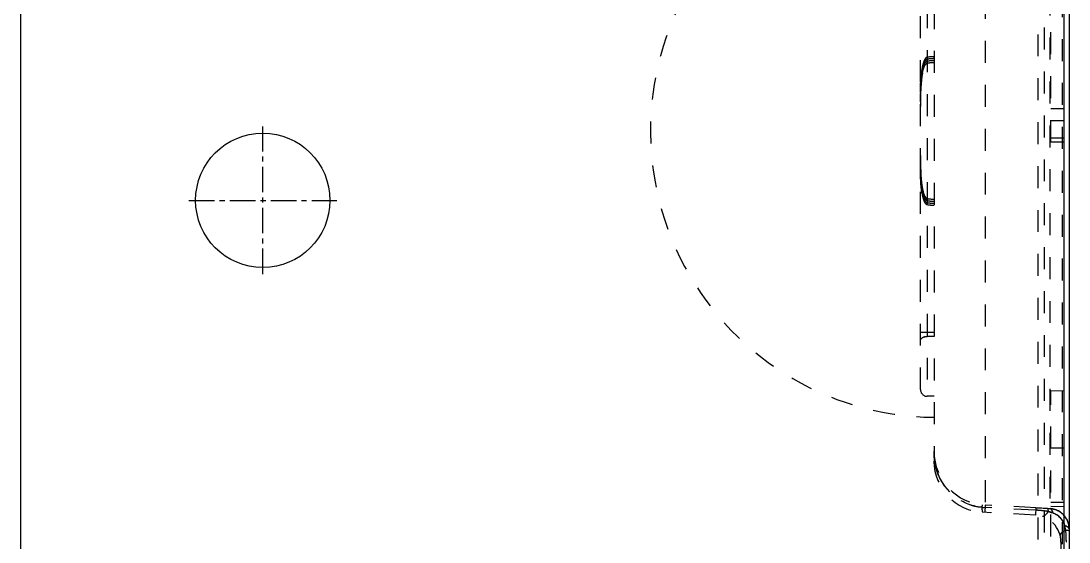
# Model space of a CAD drawing. Header units: millimetres. Extents: x -840 to 1682, y -9216 to -2117.
# Drawn here: x 165.7 to 243.7, y -6706.8 to -6668 of the extents above; entities that cross this region are included whole.
import ezdxf

# ---------------------------------------------------------------- set-up
doc = ezdxf.new("R2010")
doc.units = ezdxf.units.MM
doc.header["$LTSCALE"] = 16.335
doc.linetypes.add('CENTER', pattern=[0.6, 0.375, -0.075, 0.075, -0.075])
doc.linetypes.add('HIDDEN', pattern=[0.2, 0.1, -0.1])
doc.layers.get('0').update_dxf_attribs({"linetype": 'CONTINUOUS'})
doc.layers.add('DEFAULT_2', color=8, linetype='HIDDEN')

msp = doc.modelspace()

# ---------------------------------------------------------------- linework, layer by layer
at = {"color": 7, "linetype": 'Continuous'}
for p, q in [((165.698, -6788.357), (165.698, -6448.357)), ((243.348, -6788.357), (243.348, -6448.357)), ((243.702, -6503.749), (243.702, -6712.961))]:
    msp.add_line(p, q, dxfattribs=at)
at = {"color": 1, "linetype": 'CENTER', "ltscale": 0.310989}
for p, q in [((183.698, -6686.857), (183.698, -6675.857)), ((178.198, -6681.357), (189.198, -6681.357))]:
    msp.add_line(p, q, dxfattribs=at)
msp.add_circle((183.698, -6681.357), 5)
at = {"layer": 'DEFAULT_2', "color": 8, "linetype": 'HIDDEN'}
for p, q in [((241.39, -6502.393), (241.39, -6714.321)), ((241.875, -6501.891), (241.848, -6721.344)), ((243.225, -6713.463), (243.225, -6503.247)), ((242.273, -6512.431), (242.273, -6704.283)), ((237.461, -6512.683), (237.461, -6704.031)), ((233.652, -6516.697), (233.652, -6700.751)), ((233.149, -6650.591), (233.149, -6695.937)), ((232.647, -6695.434), (232.647, -6650.984)), ((242.348, -6677.026), (242.348, -6660.903)), ((243.348, -6674.554), (242.348, -6674.539)), ((243.348, -6675.437), (242.348, -6675.437)), ((243.348, -6676.728), (242.348, -6676.728)), ((243.348, -6677.026), (242.348, -6677.026)), ((232.647, -6691.155), (233.652, -6691.155)), ((233.652, -6691.478), (233.149, -6691.478)), ((243.348, -6695.557), (242.348, -6695.528)), ((242.348, -6709.627), (242.348, -6695.528)), ((233.652, -6695.937), (233.149, -6695.937)), ((243.348, -6699.804), (242.348, -6699.804)), ((237.461, -6704.031), (237.433, -6704.573)), ((241.213, -6704.409), (237.452, -6704.212)), ((241.222, -6704.228), (237.461, -6704.031)), ((241.222, -6704.228), (241.194, -6704.77)), ((242.095, -6704.274), (241.222, -6704.228)), ((241.222, -6704.228), (241.39, -6704.237)), ((241.39, -6704.237), (241.775, -6704.257)), ((241.775, -6704.257), (242.095, -6704.274)), ((242.095, -6704.274), (242.273, -6704.283)), ((243.348, -6703.839), (242.348, -6703.839)), ((243.348, -6704.165), (242.348, -6704.136)), ((241.194, -6704.77), (237.271, -6704.564)), ((243.099, -6706.777), (243.099, -6712.521))]:
    msp.add_line(p, q, dxfattribs=at)
for centre, radius, start, end in [((233.853, -6676.195), 21.306, 142.97241, 269.45947), ((233.853, -6676.195), 5.529, 92.08346, 97.31033), ((233.853, -6676.195), 5.384, 92.13942, 97.5077), ((237.743, -6672.406), 5.059, 169.9942, 171.96965), ((237.564, -6672.52), 4.872, 169.5388, 171.46486), ((236.463, -6672.457), 3.746, 166.9666, 169.31336), ((233.853, -6676.195), 5.235, 92.20026, 97.72238), ((233.853, -6676.195), 5.082, 92.26674, 97.95706), ((244.801, -6673.245), 12.149, 175.71597, 177.80335), ((244.322, -6673.036), 11.671, 176.31242, 177.43429), ((242.195, -6672.899), 9.54, 175.04945, 176.31434), ((241.704, -6673.021), 9.044, 174.43804, 175.66547), ((242.5, -6673.252), 9.839, 174.70022, 175.89441), ((241.553, -6673.007), 8.892, 174.32303, 175.56494), ((240.463, -6672.749), 7.801, 173.61589, 175.05261), ((241.549, -6673.168), 8.884, 174.08238, 175.27466), ((240.11, -6672.865), 7.442, 173.05421, 174.44097), ((240.699, -6673.084), 8.03, 173.35896, 174.70273), ((239.984, -6672.851), 7.315, 172.92755, 174.32588), ((240.442, -6673.219), 7.767, 172.38346, 174.83592), ((239.006, -6672.585), 6.334, 171.96072, 173.62099), ((239.997, -6673.007), 7.324, 172.73413, 174.08539), ((238.754, -6672.699), 6.076, 171.45565, 173.05916), ((239.203, -6672.909), 6.523, 171.81887, 173.36333), ((238.67, -6672.837), 5.986, 171.17245, 172.7391), ((238.707, -6672.995), 6.018, 171.06726, 172.58809), ((238.511, -6672.966), 5.82, 170.83059, 172.33191), ((237.913, -6672.723), 5.22, 169.98629, 171.82713), ((237.501, -6672.655), 4.803, 169.29854, 171.18147), ((237.537, -6672.81), 4.833, 169.25432, 171.07574), ((237.401, -6672.786), 4.695, 169.02842, 170.83932), ((256.029, -6673.327), 23.382, 179.26061, 180.01858), ((251.486, -6673.502), 18.838, 177.79952, 179.4291), ((250.652, -6673.258), 18.005, 178.42342, 179.25807), ((247.045, -6673.159), 14.397, 177.43319, 178.42524), ((247.927, -6673.773), 15.274, 176.77179, 177.63531), ((245.116, -6673.615), 12.457, 175.82012, 176.77204), ((242.95, -6673.456), 10.286, 174.77587, 175.82085), ((261.197, -6673.624), 28.551, 179.37187, 180.01811), ((261.259, -6673.624), 28.613, 179.38066, 180.01764), ((263.867, -6673.937), 31.22, 178.93671, 180.06221), ((269.384, -6673.96), 36.738, 179.49241, 180.01734), ((284.748, -6674.358), 52.102, 179.63318, 180.01534), ((258.331, -6673.86), 25.684, 178.76004, 179.49524), ((284.43, -6678.033), 51.783, 179.98389, 180.37889), ((269.404, -6678.43), 36.757, 179.98279, 180.50722), ((269.066, -6678.431), 36.42, 179.9811, 180.5339), ((261.314, -6678.766), 28.668, 179.98277, 180.6112), ((261.198, -6678.766), 28.551, 179.98189, 180.62806), ((256.061, -6679.063), 23.415, 179.98176, 180.73088), ((259.035, -6678.52), 26.388, 180.51054, 181.11174), ((258.149, -6678.532), 25.502, 180.53443, 181.24072), ((253.802, -6678.847), 21.155, 180.62865, 181.41075), ((250.525, -6679.134), 17.878, 180.73009, 181.64087), ((249.143, -6678.962), 16.494, 181.41098, 182.31057), ((246.789, -6679.24), 14.141, 181.64118, 182.66568), ((244.619, -6679.156), 11.966, 182.25622, 184.3812), ((244.086, -6679.366), 11.435, 182.66481, 183.81404), ((241.992, -6679.506), 9.336, 183.81232, 185.09858), ((241.706, -6679.369), 9.046, 184.3334, 185.5604), ((242.502, -6679.138), 9.84, 184.10432, 185.29899), ((242.464, -6678.97), 9.799, 183.87326, 186.06061), ((241.556, -6679.382), 8.895, 184.43313, 185.67444), ((241.546, -6679.222), 8.881, 184.72703, 185.9197), ((240.699, -6679.306), 8.03, 185.29648, 186.64079), ((240.112, -6679.525), 7.444, 185.55746, 186.9441), ((239.987, -6679.538), 7.318, 185.67157, 187.06961), ((239.995, -6679.383), 7.321, 185.9167, 187.26797), ((240.034, -6679.222), 7.355, 186.10875, 187.42055), ((239.203, -6679.48), 6.524, 186.63643, 188.18111), ((238.704, -6679.396), 6.015, 187.41577, 188.93591), ((238.755, -6679.69), 6.077, 186.93912, 188.54325), ((238.668, -6679.553), 5.984, 187.26303, 188.8289), ((237.913, -6679.667), 5.22, 188.17289, 190.01302), ((237.564, -6679.87), 4.872, 188.53398, 190.46239), ((237.882, -6679.522), 5.183, 188.40996, 190.1695), ((237.501, -6679.735), 4.803, 188.81995, 190.70042), ((237.536, -6679.58), 4.832, 188.92749, 190.74683), ((236.464, -6679.932), 3.747, 190.6857, 193.02818), ((236.502, -6679.777), 3.779, 190.73311, 192.99019), ((235.573, -6679.993), 2.826, 192.96376, 195.85625), ((233.853, -6676.195), 5.082, 262.04294, 267.73326), ((233.853, -6676.195), 5.235, 262.27762, 267.79974), ((233.853, -6676.195), 5.384, 262.4923, 267.86058), ((233.853, -6676.195), 5.529, 262.68967, 267.91654), ((233.149, -6695.434), 0.502, 180, 270), ((237.671, -6700.022), 4.015, 180.00144, 266.99996), ((237.471, -6700.751), 3.819, 180, 267), ((234.572, -6700.75), 0.92, 180.0442, 191.211), ((239.174, -6699.941), 5.529, 191.73174, 193.94037), ((237.677, -6700.274), 3.996, 194.47666, 200.60859), ((237.591, -6700.311), 3.901, 200.65103, 264.42485), ((237.744, -6698.641), 5.578, 264.53137, 266.99959), ((240.706, -6714.071), 9.675, 85.94744, 87.00034), ((240.73, -6713.769), 9.372, 83.44277, 85.96132), ((242.207, -6705.778), 1.492, 28.90722, 86.97821), ((241.089, -6706.777), 2.01, 0, 87), ((240.847, -6712.772), 8.369, 81.09242, 83.45638), ((241.002, -6708.803), 4.449, 70.44015, 71.84027), ((242.021, -6705.942), 1.412, 15.38408, 70.39232), ((244.667, -6708.282), 2.669, 116.89629, 119.62712), ((244.565, -6708.098), 2.458, 118.24097, 119.68248), ((244.776, -6708.491), 2.905, 116.95524, 118.24473), ((240.364, -6706.452), 3.144, 10.07271, 11.25678), ((234.726, -6706.743), 8.774, 1.84695, 5.50078), ((242.203, -6705.79), 1.499, 0.07493, 11.22015), ((233.936, -6706.777), 9.565, 359.99599, 1.89398)]:
    msp.add_arc(centre, radius, start, end, dxfattribs=at)
for points, knots in [([(232.647, -6673.335), (232.647, -6673.104), (232.652, -6672.644), (232.686, -6672.069), (232.742, -6671.616), (232.808, -6671.274), (232.901, -6670.968), (233.039, -6670.725), (233.149, -6670.711)], [0, 0, 0, 0, 0.252437, 0.503591, 0.62869, 0.753494, 0.878102, 1, 1, 1, 1]), ([(232.724, -6671.95), (232.748, -6671.765), (232.792, -6671.486), (232.903, -6671.133), (232.99, -6670.957), (233.062, -6670.898)], [0, 0, 0, 0, 0.500573, 0.75051, 1, 1, 1, 1]), ([(233.056, -6670.756), (233.003, -6670.801), (232.929, -6670.925), (232.83, -6671.184), (232.785, -6671.39), (232.761, -6671.527)], [0, 0, 0, 0, 0.250359, 0.500312, 1, 1, 1, 1]), ([(233.06, -6670.9), (233.009, -6670.943), (232.938, -6671.061), (232.841, -6671.308), (232.797, -6671.504), (232.773, -6671.635)], [0, 0, 0, 0, 0.250342, 0.500317, 1, 1, 1, 1]), ([(232.772, -6671.815), (232.796, -6671.68), (232.84, -6671.476), (232.936, -6671.22), (233.008, -6671.096), (233.06, -6671.051)], [0, 0, 0, 0, 0.499836, 0.749807, 1, 1, 1, 1]), ([(232.792, -6671.892), (232.816, -6671.77), (232.859, -6671.587), (232.95, -6671.356), (233.017, -6671.245), (233.064, -6671.205)], [0, 0, 0, 0, 0.499761, 0.749776, 1, 1, 1, 1]), ([(232.647, -6678.018), (232.647, -6678.397), (232.653, -6679.152), (232.7, -6679.907), (232.755, -6680.28)], [0, 0, 0, 0, 0.501808, 1, 1, 1, 1]), ([(232.693, -6680.336), (232.714, -6680.563), (232.756, -6680.906), (232.874, -6681.34), (232.97, -6681.561), (233.057, -6681.634)], [0, 0, 0, 0, 0.501102, 0.750992, 1, 1, 1, 1]), ([(232.724, -6680.439), (232.747, -6680.624), (232.792, -6680.903), (232.902, -6681.255), (232.989, -6681.43), (233.06, -6681.49)], [0, 0, 0, 0, 0.500567, 0.7505, 1, 1, 1, 1]), ([(232.772, -6680.574), (232.797, -6680.714), (232.843, -6680.925), (232.945, -6681.189), (233.025, -6681.317), (233.084, -6681.356)], [0, 0, 0, 0, 0.499707, 0.749654, 1, 1, 1, 1]), ([(232.781, -6680.437), (232.807, -6680.585), (232.859, -6680.81), (232.968, -6681.079), (233.076, -6681.218), (233.149, -6681.228)], [0, 0, 0, 0, 0.501556, 0.752463, 1, 1, 1, 1]), ([(233.061, -6681.339), (232.983, -6681.272), (232.893, -6681.073), (232.837, -6680.877), (232.813, -6680.777)], [0, 0, 0, 0, 0.499193, 1, 1, 1, 1]), ([(232.647, -6691.801), (232.647, -6691.71), (232.807, -6691.514), (233.027, -6691.478), (233.149, -6691.478)], [0, 0, 0, 0, 0.425036, 1, 1, 1, 1]), ([(233.808, -6701.273), (233.783, -6701.232), (233.695, -6701.072), (233.652, -6700.886), (233.652, -6700.751)], [0, 0, 0, 0, 0.260568, 1, 1, 1, 1]), ([(233.839, -6701.231), (233.84, -6701.233), (233.838, -6701.252), (233.82, -6701.264), (233.808, -6701.273)], [0, 0, 0, 0, 0.152318, 1, 1, 1, 1]), ([(237.212, -6704.194), (236.432, -6704.118), (234.88, -6703.466), (234.004, -6702.031), (233.808, -6701.273)], [0, 0, 0, 0, 0.500229, 1, 1, 1, 1]), ([(237.239, -6704.013), (237.235, -6704.014), (237.237, -6704.036), (237.227, -6704.065), (237.222, -6704.125), (237.215, -6704.168), (237.212, -6704.194)], [0, 0, 0, 0, 0.068096, 0.260627, 0.573774, 1, 1, 1, 1]), ([(237.212, -6704.194), (237.215, -6704.247), (237.219, -6704.337), (237.232, -6704.457), (237.244, -6704.522), (237.26, -6704.564), (237.271, -6704.564)], [0, 0, 0, 0, 0.417308, 0.725045, 0.917427, 1, 1, 1, 1]), ([(242.095, -6704.274), (242.102, -6704.275), (242.116, -6704.299), (242.132, -6704.372), (242.139, -6704.448), (242.143, -6704.504)], [0, 0, 0, 0, 0.092961, 0.288137, 1, 1, 1, 1]), ([(242.273, -6704.283), (242.324, -6704.286), (242.435, -6704.399), (242.471, -6704.528), (242.491, -6704.611)], [0, 0, 0, 0, 0.373739, 1, 1, 1, 1]), ([(237.246, -6704.521), (237.247, -6704.527), (237.252, -6704.542), (237.26, -6704.564), (237.271, -6704.564)], [0, 0, 0, 0, 0.383445, 1, 1, 1, 1]), ([(242.143, -6704.504), (242.074, -6704.611), (241.975, -6704.763), (241.779, -6704.888), (241.716, -6704.867)], [0, 0, 0, 0, 0.656894, 1, 1, 1, 1]), ([(241.833, -6704.848), (241.822, -6704.853), (241.786, -6704.871), (241.743, -6704.876), (241.716, -6704.867)], [0, 0, 0, 0, 0.294019, 1, 1, 1, 1]), ([(242.491, -6704.611), (242.703, -6704.686), (243.097, -6704.942), (243.324, -6705.353), (243.384, -6705.57)], [0, 0, 0, 0, 0.499992, 1, 1, 1, 1]), ([(243.348, -6705.962), (243.26, -6706.013), (243.134, -6706.083), (243.024, -6706.233), (243.037, -6706.283)], [0, 0, 0, 0, 0.658969, 1, 1, 1, 1]), ([(243.348, -6705.962), (243.284, -6705.999), (243.18, -6706.065), (243.086, -6706.15), (243.059, -6706.192)], [0, 0, 0, 0, 0.593108, 1, 1, 1, 1]), ([(243.702, -6705.788), (243.702, -6705.74), (243.589, -6705.629), (243.466, -6705.593), (243.384, -6705.57)], [0, 0, 0, 0, 0.362152, 1, 1, 1, 1]), ([(243.556, -6705.633), (243.543, -6705.627), (243.488, -6705.602), (243.429, -6705.583), (243.384, -6705.57)], [0, 0, 0, 0, 0.224829, 1, 1, 1, 1]), ([(243.702, -6705.958), (243.702, -6705.951), (243.675, -6705.937), (243.6, -6705.918), (243.52, -6705.908), (243.46, -6705.902)], [0, 0, 0, 0, 0.086845, 0.280903, 1, 1, 1, 1]), ([(243.592, -6705.919), (243.582, -6705.917), (243.538, -6705.911), (243.494, -6705.906), (243.46, -6705.902)], [0, 0, 0, 0, 0.217592, 1, 1, 1, 1]), ([(243.702, -6705.958), (243.702, -6705.947), (243.651, -6705.93), (243.619, -6705.924), (243.592, -6705.919)], [0, 0, 0, 0, 0.290065, 1, 1, 1, 1]), ([(243.059, -6706.192), (243.054, -6706.2), (243.038, -6706.228), (243.032, -6706.262), (243.037, -6706.283)], [0, 0, 0, 0, 0.294271, 1, 1, 1, 1])]:
    msp.add_open_spline(points, degree=3, knots=knots, dxfattribs=at)
for points in [[(233.149, -6670.711), (233.115, -6670.715), (233.083, -6670.734), (233.056, -6670.756)], [(233.149, -6670.857), (233.117, -6670.861), (233.086, -6670.879), (233.06, -6670.9)], [(233.06, -6671.051), (233.086, -6671.03), (233.116, -6671.011), (233.149, -6671.007)], [(233.149, -6671.007), (233.116, -6671.011), (233.087, -6671.028), (233.06, -6671.051)], [(233.149, -6671.162), (233.117, -6671.166), (233.088, -6671.181), (233.063, -6671.203)], [(233.064, -6671.205), (233.088, -6671.184), (233.118, -6671.166), (233.149, -6671.162)], [(232.74, -6672.218), (232.647, -6672.931), (232.647, -6673.653), (232.647, -6674.371)], [(232.648, -6673.311), (232.652, -6672.98), (232.662, -6672.649), (232.688, -6672.32)], [(232.695, -6672.436), (232.67, -6672.743), (232.658, -6673.05), (232.652, -6673.358)], [(232.648, -6674.024), (232.65, -6673.73), (232.655, -6673.437), (232.667, -6673.143)], [(232.653, -6673.305), (232.659, -6673.052), (232.668, -6672.799), (232.687, -6672.547)], [(232.688, -6679.632), (232.659, -6679.214), (232.651, -6678.794), (232.648, -6678.375)], [(232.762, -6680.869), (232.656, -6680.273), (232.647, -6679.661), (232.647, -6679.055)], [(232.686, -6680.053), (232.661, -6679.726), (232.652, -6679.399), (232.648, -6679.072)], [(232.695, -6679.954), (232.67, -6679.647), (232.658, -6679.34), (232.652, -6679.032)], [(232.653, -6679.085), (232.659, -6679.337), (232.668, -6679.59), (232.687, -6679.842)], [(233.149, -6681.679), (233.115, -6681.674), (233.084, -6681.658), (233.057, -6681.634)], [(233.057, -6681.634), (233.067, -6681.642), (233.078, -6681.65), (233.089, -6681.657)], [(233.149, -6681.533), (233.116, -6681.529), (233.086, -6681.512), (233.06, -6681.49)], [(233.06, -6681.49), (233.086, -6681.511), (233.116, -6681.529), (233.149, -6681.533)], [(233.149, -6681.383), (233.117, -6681.378), (233.086, -6681.36), (233.061, -6681.339)], [(233.149, -6681.228), (233.117, -6681.223), (233.087, -6681.205), (233.063, -6681.184)], [(233.089, -6681.657), (233.107, -6681.668), (233.128, -6681.676), (233.149, -6681.679)], [(232.898, -6691.521), (232.978, -6691.492), (233.064, -6691.478), (233.149, -6691.478)], [(233.808, -6701.273), (233.706, -6700.864), (233.652, -6700.439), (233.652, -6700.018)], [(233.652, -6700.018), (233.652, -6700.369), (233.689, -6700.721), (233.761, -6701.065)], [(233.808, -6701.273), (233.742, -6701.168), (233.693, -6701.05), (233.669, -6700.929)], [(242.143, -6704.504), (241.835, -6704.456), (241.524, -6704.425), (241.213, -6704.409)], [(242.273, -6704.283), (242.524, -6704.296), (242.779, -6704.377), (242.993, -6704.509)], [(242.491, -6704.611), (242.377, -6704.57), (242.261, -6704.534), (242.143, -6704.504)], [(242.143, -6704.504), (242.225, -6704.525), (242.307, -6704.549), (242.388, -6704.575)], [(242.446, -6704.469), (242.465, -6704.515), (242.479, -6704.563), (242.491, -6704.611)], [(242.993, -6704.509), (243.14, -6704.601), (243.273, -6704.721), (243.38, -6704.857)], [(243.702, -6705.788), (243.702, -6705.537), (243.634, -6705.278), (243.513, -6705.057)], [(243.513, -6705.057), (243.588, -6705.194), (243.643, -6705.345), (243.673, -6705.499)], [(243.46, -6705.902), (243.44, -6705.79), (243.414, -6705.68), (243.384, -6705.57)], [(243.501, -6706.777), (243.501, -6706.485), (243.488, -6706.193), (243.46, -6705.902)]]:
    msp.add_open_spline(points, degree=3, dxfattribs=at)

doc.saveas('drawing.dxf')
